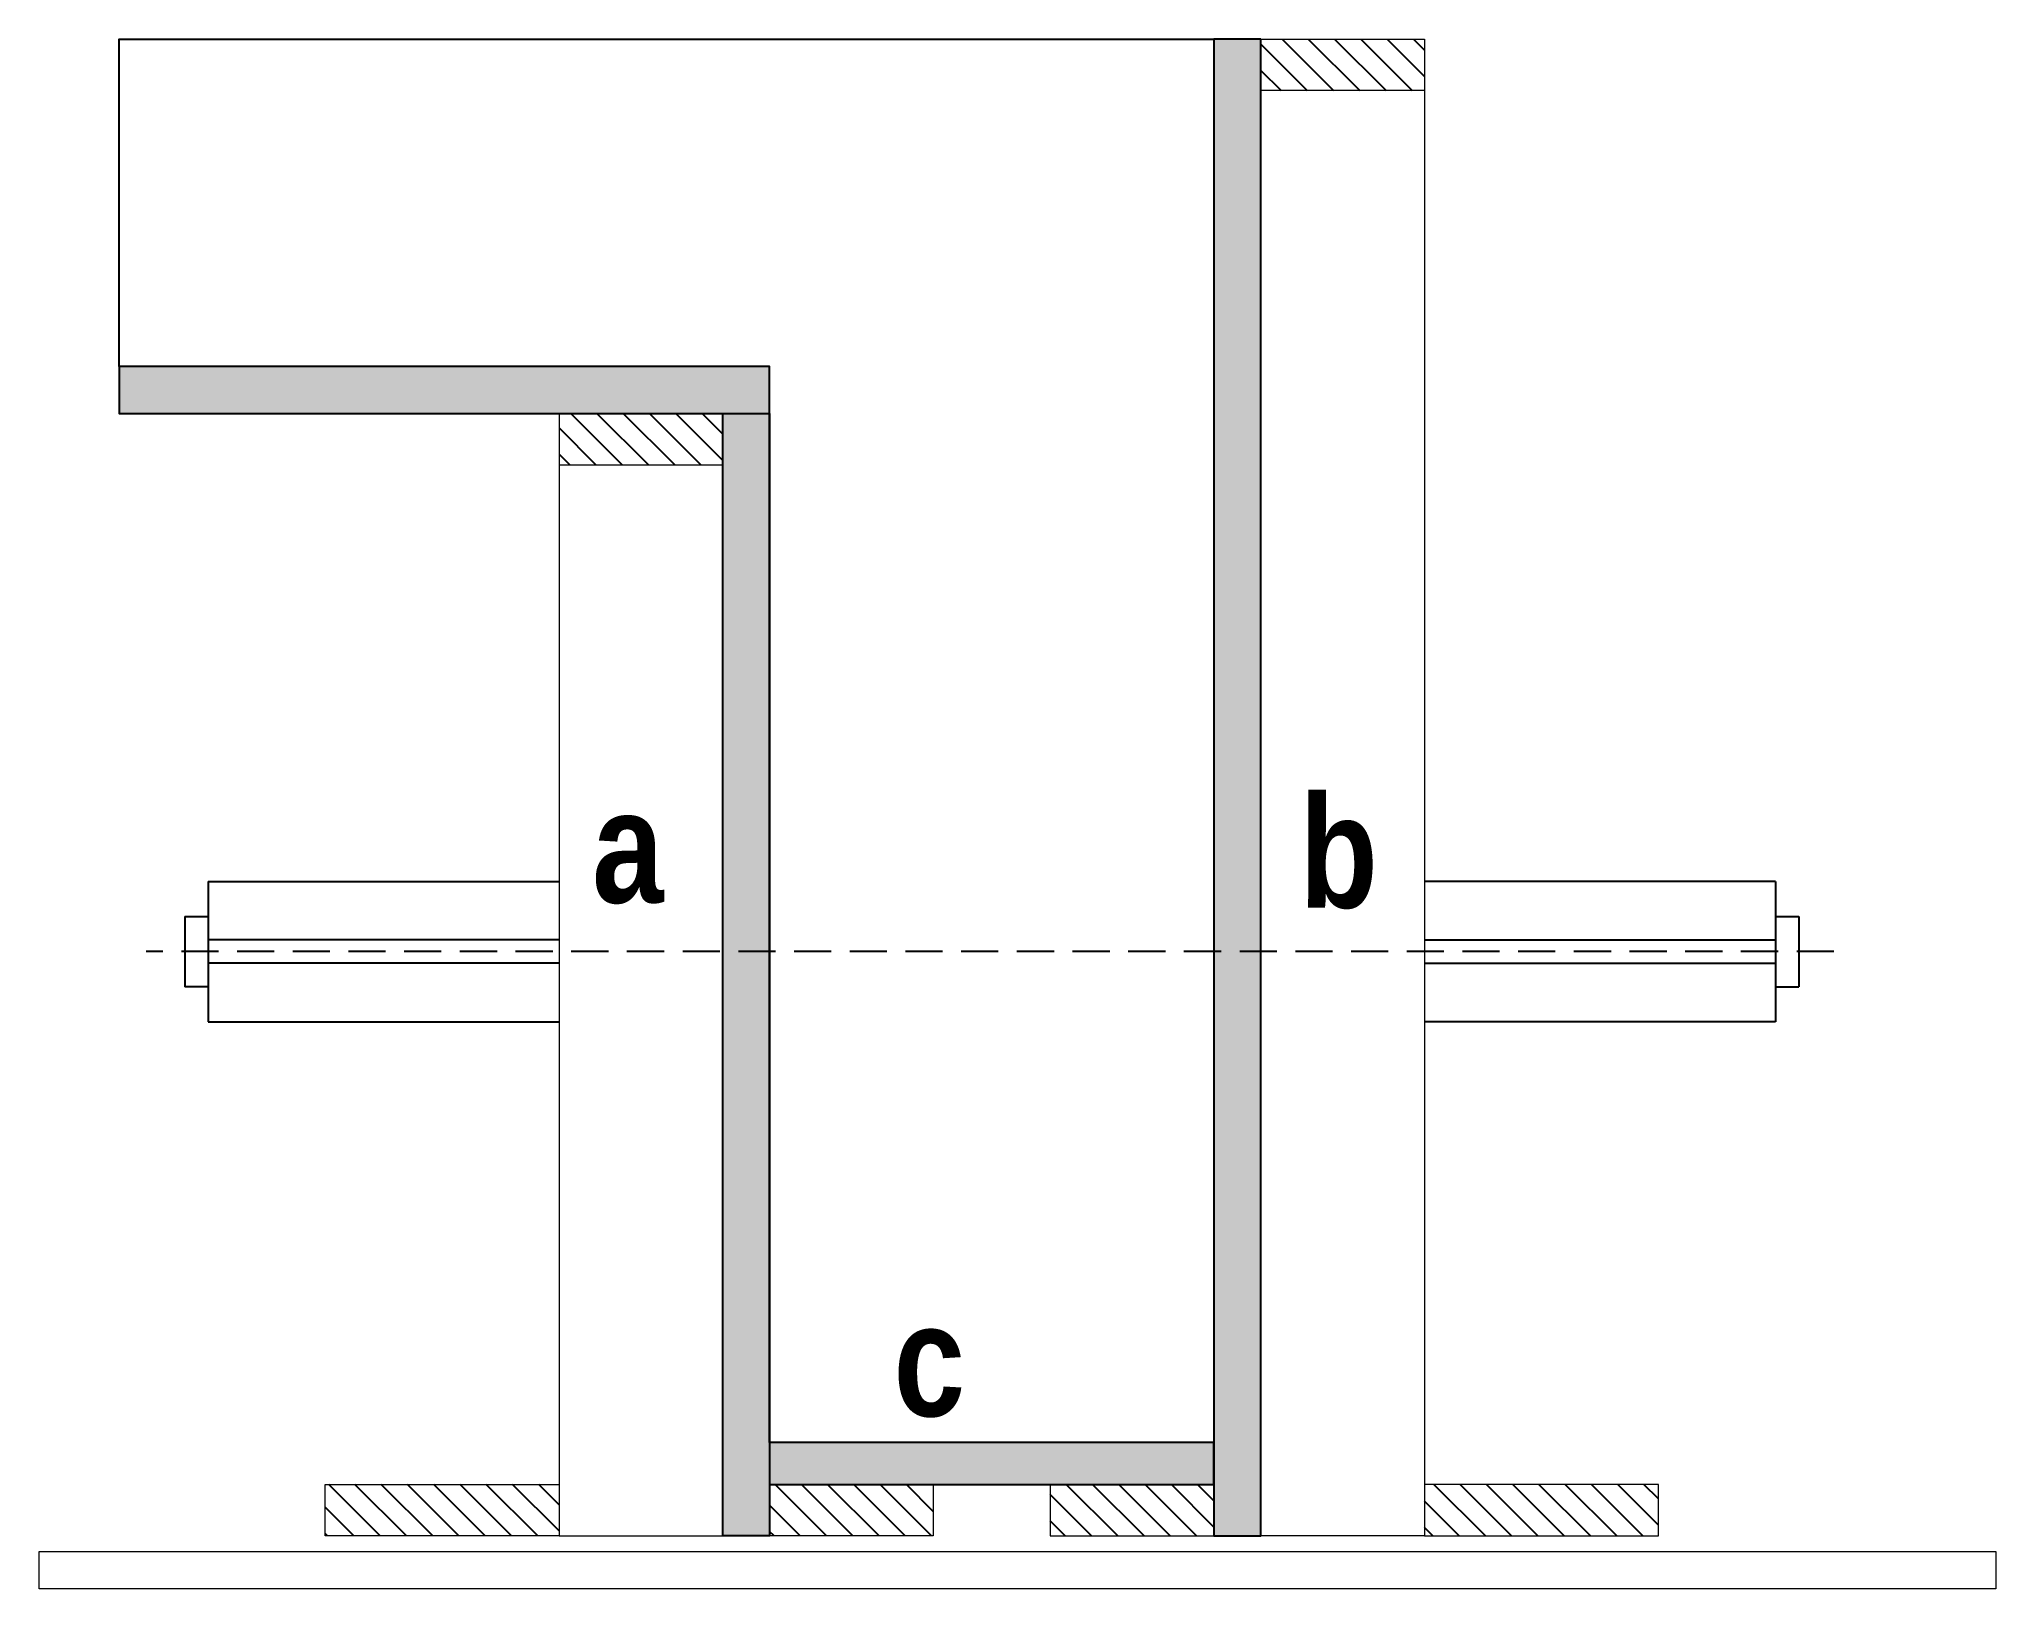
# Model space of a CAD drawing. Header units: millimetres. Extents: x 3663 to 3830, y 5569 to 5701.
import ezdxf

# ---------------------------------------------------------------- set-up
doc = ezdxf.new("R2010")
doc.units = ezdxf.units.MM
doc.linetypes.add('HIDDEN', pattern=[9.525, 6.35, -3.175])
for name, color, linetype, lineweight in [('CONCRETO', 251, 'Continuous', 25), ('Madeira', 126, 'Continuous', 18), ('SCO-___-LAJ', 2, 'Continuous', 0)]:
    doc.layers.add(name, color=color, linetype=linetype, lineweight=lineweight)
for name, color, linetype in [('detalhes', 4, 'Continuous'), ('Hachura', 253, 'Continuous'), ('Painéis', 200, 'Continuous'), ('TENSOR', 3, 'Continuous')]:
    doc.layers.add(name, color=color, linetype=linetype)
doc.styles.add('TECNICA', font='techb___.ttf', dxfattribs={"height": 10})
pattern_1 = [(315, (26671.7324, -2656.149), (1.12253202, 1.12253202), [])]

msp = doc.modelspace()

# ---------------------------------------------------------------- hatches: boundary and pattern name
at = {"layer": 'Hachura'}
h = msp.add_hatch(color=256, dxfattribs=at)
h.dxf.hatch_style = 1
h.paths.add_polyline_path([(3767.11, 5701.49), (3763.11, 5701.49), (3763.11, 5573.49), (3767.11, 5573.49)])
h = msp.add_hatch(dxfattribs=at)
h.set_pattern_fill('ANSI31', color=256, scale=0.5, angle=270, style=0)
h.set_pattern_definition([(315, (26671.7324, -2606.149), (1.12253202, 1.12253202), [])])
h.paths.add_polyline_path([(3767.11, 5697.09), (3767.11, 5701.49), (3781.11, 5701.49), (3781.11, 5697.09)])
h = msp.add_hatch(color=256, dxfattribs=at)
h.dxf.hatch_style = 1
h.paths.add_polyline_path([(3725.11, 5669.49), (3725.11, 5673.49), (3669.51, 5673.49), (3669.51, 5669.49)])
h = msp.add_hatch(color=256, dxfattribs=at)
h.dxf.hatch_style = 1
h.paths.add_polyline_path([(3721.11, 5673.49), (3725.11, 5673.49), (3725.11, 5573.49), (3721.11, 5573.49)])
h = msp.add_hatch(dxfattribs=at)
h.set_pattern_fill('ANSI31', color=256, scale=0.5, angle=270, style=0)
h.set_pattern_definition([(315, (26691.7324, -2638.149), (1.12253202, 1.12253202), [])])
h.paths.add_polyline_path([(3721.11, 5665.09), (3721.11, 5669.49), (3707.11, 5669.49), (3707.11, 5665.09)])
h = msp.add_hatch(color=256, dxfattribs=at)
h.dxf.hatch_style = 1
h.paths.add_polyline_path([(3763.11, 5577.89), (3763.11, 5581.49), (3725.11, 5581.49), (3725.11, 5577.89)])
h = msp.add_hatch(dxfattribs=at)
h.set_pattern_fill('ANSI31', color=256, scale=0.5, angle=270, style=0)
h.set_pattern_definition([(315, (26691.7324, -2656.149), (1.12253202, 1.12253202), [])])
h.paths.add_polyline_path([(3687.11, 5573.49), (3687.11, 5577.89), (3707.11, 5577.89), (3707.11, 5573.49)])
h = msp.add_hatch(dxfattribs=at)
h.set_pattern_fill('ANSI31', color=256, scale=0.5, angle=270, style=0)
h.set_pattern_definition([(315, (26691.7324, -2656.149), (1.12253202, 1.12253202), [])])
h.paths.add_polyline_path([(3725.11, 5573.49), (3725.11, 5577.89), (3739.11, 5577.89), (3739.11, 5573.49)])
h = msp.add_hatch(dxfattribs=at)
h.set_pattern_fill('ANSI31', color=256, scale=0.5, angle=270, style=0)
h.set_pattern_definition(pattern_1)
h.paths.add_polyline_path([(3763.11, 5573.49), (3763.11, 5577.89), (3749.11, 5577.89), (3749.11, 5573.49)])
h = msp.add_hatch(dxfattribs=at)
h.set_pattern_fill('ANSI31', color=256, scale=0.5, angle=270, style=0)
h.set_pattern_definition(pattern_1)
h.paths.add_polyline_path([(3801.11, 5573.49), (3801.11, 5577.89), (3781.11, 5577.89), (3781.11, 5573.49)])

# ---------------------------------------------------------------- linework, layer by layer
at = {"ltscale": 3}
for p, q in [((3677.11, 5629.46), (3677.11, 5617.46)), ((3677.11, 5629.46), (3707.11, 5629.46)), ((3811.11, 5629.46), (3781.11, 5629.46)), ((3811.11, 5629.46), (3811.11, 5617.46)), ((3675.11, 5626.46), (3675.11, 5620.46)), ((3675.11, 5626.46), (3677.11, 5626.46)), ((3811.11, 5626.46), (3813.11, 5626.46)), ((3813.11, 5626.46), (3813.11, 5620.46)), ((3707.11, 5624.46), (3677.11, 5624.46)), ((3781.11, 5624.46), (3811.11, 5624.46)), ((3707.11, 5622.46), (3677.11, 5622.46)), ((3781.11, 5622.46), (3811.11, 5622.46)), ((3677.11, 5620.46), (3675.11, 5620.46)), ((3811.11, 5620.46), (3813.11, 5620.46)), ((3677.11, 5617.46), (3707.11, 5617.46)), ((3811.11, 5617.46), (3781.11, 5617.46))]:
    msp.add_line(p, q, dxfattribs=at)
at = {"layer": 'CONCRETO'}
msp.add_lwpolyline([(3669.51, 5673.49), (3669.51, 5701.49), (3763.11, 5701.49), (3763.11, 5673.49), (3763.11, 5673.49), (3763.11, 5581.49), (3725.11, 5581.49), (3725.11, 5673.49)], close=True, dxfattribs=at)
at = {"layer": 'Madeira'}
for points in [[(3767.11, 5697.09), (3767.11, 5701.49), (3781.11, 5701.49), (3781.11, 5697.09)], [(3767.11, 5701.49), (3781.11, 5701.49), (3781.11, 5573.49), (3767.11, 5573.49)], [(3721.11, 5665.09), (3721.11, 5669.49), (3707.11, 5669.49), (3707.11, 5665.09)], [(3721.11, 5669.49), (3707.11, 5669.49), (3707.11, 5573.49), (3721.11, 5573.49)], [(3687.11, 5573.49), (3687.11, 5577.89), (3707.11, 5577.89), (3707.11, 5573.49)], [(3725.11, 5573.49), (3725.11, 5577.89), (3739.11, 5577.89), (3739.11, 5573.49)], [(3763.11, 5573.49), (3763.11, 5577.89), (3749.11, 5577.89), (3749.11, 5573.49)], [(3801.11, 5573.49), (3801.11, 5577.89), (3781.11, 5577.89), (3781.11, 5573.49)]]:
    msp.add_lwpolyline(points, close=True, dxfattribs=at)
at = {"layer": 'Painéis'}
for points in [[(3767.11, 5701.49), (3763.11, 5701.49), (3763.11, 5573.49), (3767.11, 5573.49)], [(3725.11, 5669.49), (3725.11, 5673.49), (3669.51, 5673.49), (3669.51, 5669.49)], [(3721.11, 5669.49), (3725.11, 5669.49), (3725.11, 5573.49), (3721.11, 5573.49)], [(3763.11, 5577.89), (3763.11, 5581.49), (3725.11, 5581.49), (3725.11, 5577.89)]]:
    msp.add_lwpolyline(points, close=True, dxfattribs=at)
at = {"layer": 'SCO-___-LAJ', "color": 1}
msp.add_lwpolyline([(3662.66, 5572.16), (3829.97, 5572.16), (3829.97, 5568.96), (3662.66, 5568.96)], close=True, dxfattribs=at)
at = {"layer": 'TENSOR', "linetype": 'HIDDEN', "ltscale": 0.5}
msp.add_line((3816.11, 5623.46), (3671.81, 5623.46), dxfattribs=at)

# ---------------------------------------------------------------- texts
at = {"layer": 'detalhes', "style": 'TECNICA'}
for s, p in [('b', (3770.41, 5627.21)), ('a', (3709.94, 5627.64)), ('c', (3735.71, 5583.73))]:
    msp.add_text(s, height=9.6, dxfattribs=at).set_placement(p)

doc.saveas('drawing.dxf')
